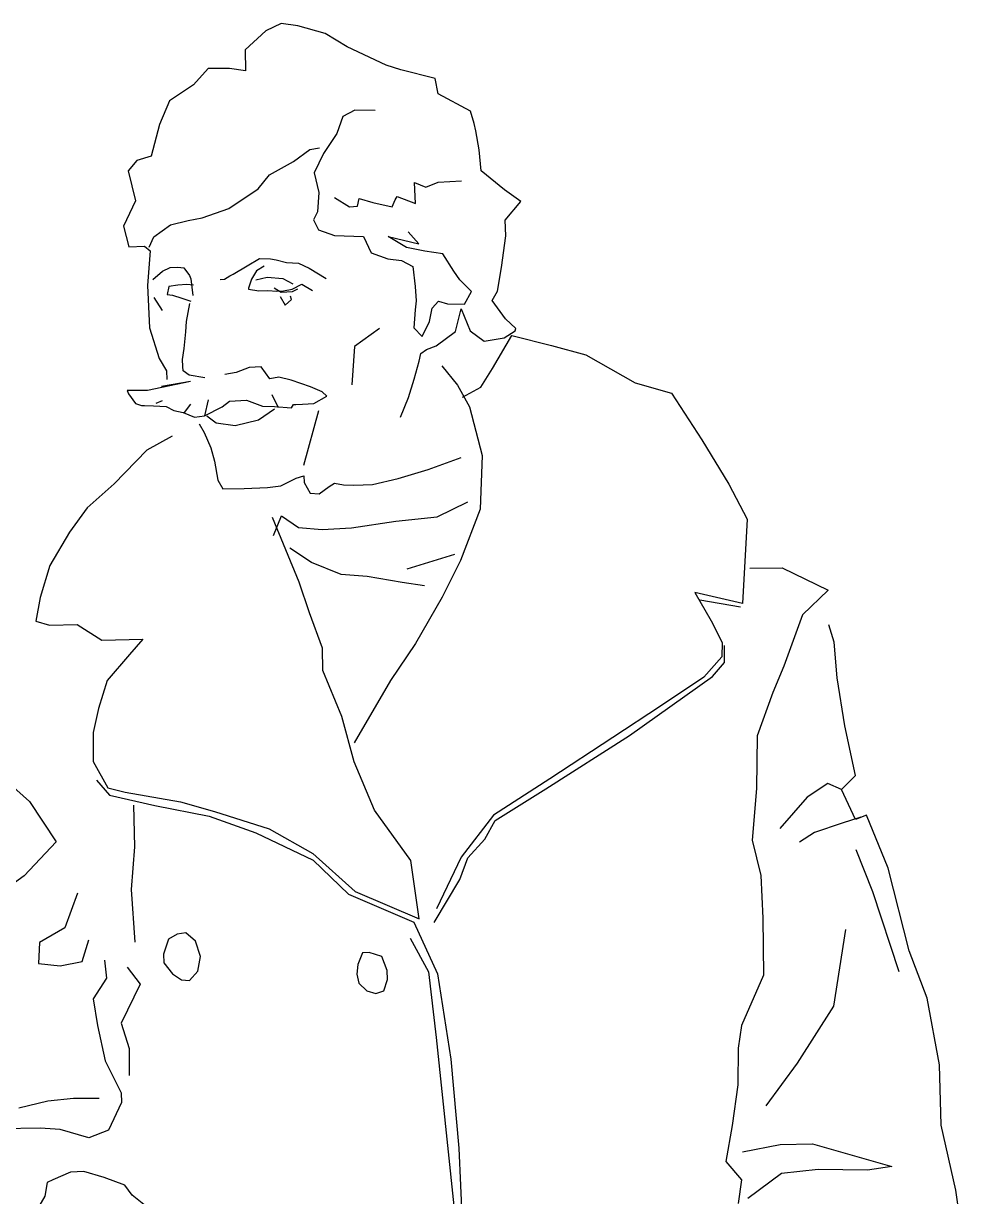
# Model space of a CAD drawing. Header units: millimetres. Extents: x -1578.88 to -1577.83, y 1777.81 to 1779.68.
# Drawn here: x -1578.358 to -1577.835, y 1779.032 to 1779.681 of the extents above; entities that cross this region are included whole.
import ezdxf

# ---------------------------------------------------------------- set-up
doc = ezdxf.new("R2010")
doc.units = ezdxf.units.MM
doc.header["$LTSCALE"] = 10
doc.layers.add('Humanos', color=2, linetype='Continuous')

msp = doc.modelspace()

# ---------------------------------------------------------------- linework, layer by layer
at = {"layer": 'Humanos'}
for p, q in [((-1578.21574, 1779.68093), (-1578.2242, 1779.67679)), ((-1578.20648, 1779.67963), (-1578.21574, 1779.68093)), ((-1578.2242, 1779.67679), (-1578.23552, 1779.66631)), ((-1578.1914, 1779.67544), (-1578.20648, 1779.67963)), ((-1578.17917, 1779.66792), (-1578.1914, 1779.67544)), ((-1578.15761, 1779.65787), (-1578.17917, 1779.66792)), ((-1578.23552, 1779.66631), (-1578.23546, 1779.65464)), ((-1578.25605, 1779.65608), (-1578.26426, 1779.64699)), ((-1578.2442, 1779.65597), (-1578.25605, 1779.65608)), ((-1578.23546, 1779.65464), (-1578.2442, 1779.65597)), ((-1578.14952, 1779.65527), (-1578.15761, 1779.65787)), ((-1578.13053, 1779.65057), (-1578.14952, 1779.65527)), ((-1578.12886, 1779.64199), (-1578.13053, 1779.65057)), ((-1578.26426, 1779.64699), (-1578.27744, 1779.63819)), ((-1578.11104, 1779.63245), (-1578.12886, 1779.64199)), ((-1578.27744, 1779.63819), (-1578.28296, 1779.625)), ((-1578.18165, 1779.62941), (-1578.18489, 1779.62005)), ((-1578.17493, 1779.63293), (-1578.18165, 1779.62941)), ((-1578.16378, 1779.63279), (-1578.17493, 1779.63293)), ((-1578.10893, 1779.62566), (-1578.11104, 1779.63245)), ((-1578.28296, 1779.625), (-1578.28756, 1779.60743)), ((-1578.10801, 1779.62146), (-1578.10893, 1779.62566)), ((-1578.18489, 1779.62005), (-1578.19229, 1779.60906)), ((-1578.10624, 1779.61093), (-1578.10801, 1779.62146)), ((-1578.20887, 1779.60451), (-1578.19983, 1779.61116)), ((-1578.19983, 1779.61116), (-1578.1944, 1779.61214)), ((-1578.10512, 1779.59931), (-1578.10624, 1779.61093)), ((-1578.29558, 1779.60508), (-1578.30024, 1779.59936)), ((-1578.28756, 1779.60743), (-1578.29558, 1779.60508)), ((-1578.22212, 1779.59712), (-1578.20887, 1779.60451)), ((-1578.19229, 1779.60906), (-1578.19742, 1779.59836)), ((-1578.30024, 1779.59936), (-1578.29622, 1779.58276)), ((-1578.22845, 1779.58937), (-1578.22212, 1779.59712)), ((-1578.19742, 1779.59836), (-1578.19491, 1779.58735)), ((-1578.09221, 1779.58882), (-1578.10512, 1779.59931)), ((-1578.14195, 1779.59303), (-1578.13563, 1779.59034)), ((-1578.14136, 1779.58139), (-1578.14195, 1779.59303)), ((-1578.13563, 1779.59034), (-1578.12887, 1779.59316)), ((-1578.12887, 1779.59316), (-1578.11599, 1779.59381)), ((-1578.24471, 1779.57864), (-1578.22845, 1779.58937)), ((-1578.19491, 1779.58735), (-1578.19561, 1779.5767)), ((-1578.18611, 1779.58461), (-1578.17789, 1779.57954)), ((-1578.17348, 1779.57976), (-1578.17246, 1779.58406)), ((-1578.17246, 1779.58406), (-1578.16492, 1779.58196)), ((-1578.15261, 1779.58329), (-1578.15146, 1779.58512)), ((-1578.15146, 1779.58512), (-1578.14136, 1779.58139)), ((-1578.08322, 1779.58238), (-1578.09221, 1779.58882)), ((-1578.29622, 1779.58276), (-1578.30294, 1779.5688)), ((-1578.25931, 1779.57348), (-1578.24471, 1779.57864)), ((-1578.17789, 1779.57954), (-1578.17348, 1779.57976)), ((-1578.16492, 1779.58196), (-1578.15436, 1779.57949)), ((-1578.15436, 1779.57949), (-1578.15261, 1779.58329)), ((-1578.09189, 1779.57203), (-1578.08322, 1779.58238)), ((-1578.27698, 1779.56958), (-1578.26719, 1779.57184)), ((-1578.26719, 1779.57184), (-1578.25931, 1779.57348)), ((-1578.19561, 1779.5767), (-1578.19787, 1779.57234)), ((-1578.19787, 1779.57234), (-1578.19511, 1779.56682)), ((-1578.09145, 1779.56339), (-1578.09189, 1779.57203)), ((-1578.30294, 1779.5688), (-1578.29988, 1779.55728)), ((-1578.28602, 1779.56293), (-1578.27698, 1779.56958)), ((-1578.19511, 1779.56682), (-1578.18628, 1779.56355)), ((-1578.13953, 1779.55901), (-1578.14552, 1779.56561)), ((-1578.29988, 1779.55728), (-1578.29124, 1779.55771)), ((-1578.29124, 1779.55771), (-1578.28811, 1779.55522)), ((-1578.28873, 1779.55713), (-1578.28602, 1779.56293)), ((-1578.18628, 1779.56355), (-1578.17016, 1779.56312)), ((-1578.17016, 1779.56312), (-1578.16598, 1779.55396)), ((-1578.15654, 1779.56311), (-1578.13953, 1779.55901)), ((-1578.14632, 1779.5569), (-1578.15654, 1779.56311)), ((-1578.09376, 1779.54594), (-1578.09145, 1779.56339)), ((-1578.28811, 1779.55522), (-1578.28961, 1779.53604)), ((-1578.16598, 1779.55396), (-1578.15662, 1779.55072)), ((-1578.13631, 1779.55493), (-1578.14632, 1779.5569)), ((-1578.12633, 1779.55349), (-1578.13631, 1779.55493)), ((-1578.12019, 1779.54389), (-1578.12633, 1779.55349)), ((-1578.28134, 1779.54388), (-1578.27702, 1779.54587)), ((-1578.27702, 1779.54587), (-1578.27278, 1779.54609)), ((-1578.27278, 1779.54609), (-1578.26958, 1779.54572)), ((-1578.26958, 1779.54572), (-1578.26636, 1779.54146)), ((-1578.24216, 1779.54215), (-1578.23443, 1779.54679)), ((-1578.23443, 1779.54679), (-1578.22774, 1779.55084)), ((-1578.22505, 1779.54673), (-1578.22934, 1779.54404)), ((-1578.22774, 1779.55084), (-1578.22154, 1779.55062)), ((-1578.22154, 1779.55062), (-1578.2185, 1779.55007)), ((-1578.2185, 1779.55007), (-1578.21277, 1779.54859)), ((-1578.21277, 1779.54859), (-1578.20603, 1779.54822)), ((-1578.20603, 1779.54822), (-1578.20023, 1779.54551)), ((-1578.20023, 1779.54551), (-1578.19074, 1779.5398)), ((-1578.15662, 1779.55072), (-1578.14915, 1779.54986)), ((-1578.14915, 1779.54986), (-1578.14278, 1779.54646)), ((-1578.14278, 1779.54646), (-1578.14152, 1779.53538)), ((-1578.0961, 1779.53273), (-1578.09376, 1779.54594)), ((-1578.28659, 1779.5392), (-1578.28134, 1779.54388)), ((-1578.26636, 1779.54146), (-1578.26556, 1779.53973)), ((-1578.26556, 1779.53973), (-1578.26456, 1779.5304)), ((-1578.24945, 1779.5393), (-1578.24697, 1779.53943)), ((-1578.24697, 1779.53943), (-1578.24406, 1779.54135)), ((-1578.24406, 1779.54135), (-1578.24216, 1779.54215)), ((-1578.23212, 1779.53947), (-1578.23381, 1779.53443)), ((-1578.22934, 1779.54404), (-1578.23212, 1779.53947)), ((-1578.22962, 1779.53907), (-1578.22351, 1779.54062)), ((-1578.22351, 1779.54062), (-1578.2148, 1779.53982)), ((-1578.2148, 1779.53982), (-1578.20917, 1779.53692)), ((-1578.11694, 1779.5391), (-1578.12019, 1779.54389)), ((-1578.11042, 1779.53271), (-1578.11694, 1779.5391)), ((-1578.28961, 1779.53604), (-1578.28843, 1779.51257)), ((-1578.27773, 1779.5354), (-1578.27874, 1779.53092)), ((-1578.27281, 1779.53618), (-1578.27773, 1779.5354)), ((-1578.26787, 1779.53643), (-1578.27281, 1779.53618)), ((-1578.26414, 1779.53609), (-1578.26787, 1779.53643)), ((-1578.23381, 1779.53443), (-1578.23378, 1779.5339)), ((-1578.23378, 1779.5339), (-1578.22807, 1779.53296)), ((-1578.22807, 1779.53296), (-1578.22313, 1779.5332)), ((-1578.22313, 1779.5332), (-1578.21816, 1779.53275)), ((-1578.21949, 1779.53463), (-1578.21566, 1779.53234)), ((-1578.21816, 1779.53275), (-1578.21445, 1779.53294)), ((-1578.21566, 1779.53234), (-1578.20948, 1779.53266)), ((-1578.21445, 1779.53294), (-1578.20955, 1779.53389)), ((-1578.20955, 1779.53389), (-1578.2042, 1779.53664)), ((-1578.20948, 1779.53266), (-1578.20655, 1779.53404)), ((-1578.2042, 1779.53664), (-1578.19837, 1779.53322)), ((-1578.14152, 1779.53538), (-1578.14111, 1779.52744)), ((-1578.11431, 1779.52561), (-1578.11042, 1779.53271)), ((-1578.09902, 1779.52763), (-1578.0961, 1779.53273)), ((-1578.28609, 1779.52932), (-1578.28148, 1779.52212)), ((-1578.27874, 1779.53092), (-1578.27571, 1779.53055)), ((-1578.27571, 1779.53055), (-1578.27068, 1779.52886)), ((-1578.27068, 1779.52886), (-1578.26565, 1779.52734)), ((-1578.26808, 1779.51607), (-1578.26611, 1779.52608)), ((-1578.21624, 1779.52984), (-1578.21352, 1779.52502)), ((-1578.21352, 1779.52502), (-1578.20997, 1779.52821)), ((-1578.20997, 1779.52821), (-1578.21059, 1779.53012)), ((-1578.14111, 1779.52744), (-1578.14157, 1779.52247)), ((-1578.13225, 1779.52347), (-1578.12873, 1779.52736)), ((-1578.12873, 1779.52736), (-1578.1237, 1779.52585)), ((-1578.1237, 1779.52585), (-1578.11431, 1779.52561)), ((-1578.09161, 1779.51756), (-1578.09902, 1779.52763)), ((-1578.14157, 1779.52247), (-1578.14231, 1779.51252)), ((-1578.13364, 1779.51597), (-1578.13225, 1779.52347)), ((-1578.11921, 1779.51051), (-1578.11613, 1779.52305)), ((-1578.11613, 1779.52305), (-1578.11109, 1779.51092)), ((-1578.28843, 1779.51257), (-1578.28314, 1779.4955)), ((-1578.2685, 1779.51039), (-1578.26808, 1779.51607)), ((-1578.16139, 1779.51209), (-1578.17522, 1779.50219)), ((-1578.14231, 1779.51252), (-1578.13765, 1779.50781)), ((-1578.13765, 1779.50781), (-1578.13364, 1779.51597)), ((-1578.08586, 1779.51219), (-1578.09161, 1779.51756)), ((-1578.08633, 1779.51093), (-1578.08586, 1779.51219)), ((-1578.26928, 1779.50115), (-1578.2685, 1779.51039)), ((-1578.12995, 1779.50253), (-1578.11921, 1779.51051)), ((-1578.11109, 1779.51092), (-1578.10337, 1779.50512)), ((-1578.10337, 1779.50512), (-1578.09231, 1779.50691)), ((-1578.09889, 1779.48995), (-1578.08814, 1779.50836)), ((-1578.09231, 1779.50691), (-1578.08633, 1779.51093)), ((-1578.08814, 1779.50836), (-1578.0661, 1779.50275)), ((-1578.2702, 1779.49492), (-1578.26928, 1779.50115)), ((-1578.17522, 1779.50219), (-1578.17663, 1779.48107)), ((-1578.13841, 1779.49839), (-1578.13533, 1779.50049)), ((-1578.13533, 1779.50049), (-1578.12995, 1779.50253)), ((-1578.0661, 1779.50275), (-1578.04726, 1779.49752)), ((-1578.28314, 1779.4955), (-1578.27909, 1779.48881)), ((-1578.27001, 1779.49121), (-1578.2702, 1779.49492)), ((-1578.14211, 1779.48405), (-1578.13943, 1779.4941)), ((-1578.13943, 1779.4941), (-1578.13841, 1779.49839)), ((-1578.04726, 1779.49752), (-1578.01995, 1779.48209)), ((-1578.27909, 1779.48881), (-1578.27884, 1779.48387)), ((-1578.26989, 1779.48874), (-1578.27001, 1779.49121)), ((-1578.26659, 1779.48643), (-1578.26989, 1779.48874)), ((-1578.25784, 1779.48493), (-1578.26659, 1779.48643)), ((-1578.24065, 1779.48774), (-1578.24679, 1779.48672)), ((-1578.23336, 1779.49059), (-1578.24065, 1779.48774)), ((-1578.22666, 1779.49092), (-1578.23336, 1779.49059)), ((-1578.2219, 1779.48427), (-1578.22666, 1779.49092)), ((-1578.12692, 1779.49154), (-1578.11824, 1779.48084)), ((-1578.10527, 1779.47972), (-1578.09889, 1779.48995)), ((-1578.26587, 1779.48275), (-1578.28968, 1779.47783)), ((-1578.26587, 1779.48275), (-1578.28183, 1779.48)), ((-1578.21699, 1779.48522), (-1578.2219, 1779.48427)), ((-1578.21019, 1779.48362), (-1578.21699, 1779.48522)), ((-1578.19939, 1779.47992), (-1578.21019, 1779.48362)), ((-1578.19305, 1779.47706), (-1578.19939, 1779.47992)), ((-1578.14531, 1779.47399), (-1578.14211, 1779.48405)), ((-1578.11824, 1779.48084), (-1578.11144, 1779.4688)), ((-1578.11543, 1779.47426), (-1578.10527, 1779.47972)), ((-1578.01995, 1779.48209), (-1577.99985, 1779.47638)), ((-1578.28968, 1779.47783), (-1578.30082, 1779.4778)), ((-1578.30082, 1779.4778), (-1578.3002, 1779.47606)), ((-1578.3002, 1779.47606), (-1578.29621, 1779.4706)), ((-1578.22093, 1779.47565), (-1578.21738, 1779.4684)), ((-1578.19768, 1779.47063), (-1578.19046, 1779.47471)), ((-1578.19046, 1779.47471), (-1578.19305, 1779.47706)), ((-1578.14972, 1779.46315), (-1578.14531, 1779.47399)), ((-1577.99985, 1779.47638), (-1577.98297, 1779.45053)), ((-1578.29621, 1779.4706), (-1578.29297, 1779.46953)), ((-1578.29297, 1779.46953), (-1578.29121, 1779.46962)), ((-1578.29121, 1779.46962), (-1578.28624, 1779.46934)), ((-1578.28624, 1779.46934), (-1578.27932, 1779.46898)), ((-1578.28143, 1779.47206), (-1578.28507, 1779.47064)), ((-1578.27932, 1779.46898), (-1578.27497, 1779.46672)), ((-1578.27497, 1779.46672), (-1578.26996, 1779.46574)), ((-1578.26577, 1779.47037), (-1578.26926, 1779.46578)), ((-1578.25598, 1779.47264), (-1578.25802, 1779.46387)), ((-1578.25802, 1779.46387), (-1578.24836, 1779.46878)), ((-1578.24836, 1779.46878), (-1578.24427, 1779.47199)), ((-1578.24427, 1779.47199), (-1578.23492, 1779.47246)), ((-1578.23492, 1779.47246), (-1578.22609, 1779.4692)), ((-1578.22818, 1779.46166), (-1578.21929, 1779.46777)), ((-1578.22609, 1779.4692), (-1578.21936, 1779.469)), ((-1578.21936, 1779.469), (-1578.20994, 1779.46824)), ((-1578.20994, 1779.46824), (-1578.2088, 1779.47007)), ((-1578.2088, 1779.47007), (-1578.20756, 1779.47013)), ((-1578.20756, 1779.47013), (-1578.20386, 1779.47032)), ((-1578.20386, 1779.47032), (-1578.19768, 1779.47063)), ((-1578.11144, 1779.4688), (-1578.1046, 1779.4419)), ((-1578.26996, 1779.46574), (-1578.26363, 1779.46305)), ((-1578.26363, 1779.46305), (-1578.25802, 1779.46387)), ((-1578.25678, 1779.46393), (-1578.25163, 1779.45994)), ((-1578.24112, 1779.45853), (-1578.22818, 1779.46166)), ((-1578.195, 1779.46652), (-1578.20338, 1779.43638)), ((-1578.26098, 1779.45947), (-1578.25826, 1779.45466)), ((-1578.25826, 1779.45466), (-1578.25464, 1779.44617)), ((-1578.25163, 1779.45994), (-1578.24112, 1779.45853)), ((-1578.27602, 1779.45252), (-1578.28996, 1779.44492)), ((-1577.98297, 1779.45053), (-1577.96811, 1779.42598)), ((-1578.28996, 1779.44492), (-1578.30812, 1779.42613)), ((-1578.25464, 1779.44617), (-1578.25251, 1779.43885)), ((-1578.13446, 1779.4342), (-1578.11621, 1779.44078)), ((-1578.1046, 1779.4419), (-1578.10557, 1779.41213)), ((-1578.25251, 1779.43885), (-1578.25074, 1779.42832)), ((-1578.151, 1779.42912), (-1578.13446, 1779.4342)), ((-1578.25074, 1779.42832), (-1578.24802, 1779.42351)), ((-1578.2159, 1779.42513), (-1578.20744, 1779.42927)), ((-1578.20744, 1779.42927), (-1578.20309, 1779.43073)), ((-1578.20309, 1779.43073), (-1578.20291, 1779.42703)), ((-1578.16517, 1779.42593), (-1578.151, 1779.42912)), ((-1578.30812, 1779.42613), (-1578.32302, 1779.413)), ((-1578.24802, 1779.42351), (-1578.23617, 1779.42358)), ((-1578.23617, 1779.42358), (-1578.22329, 1779.42423)), ((-1578.22329, 1779.42423), (-1578.2159, 1779.42513)), ((-1578.20291, 1779.42703), (-1578.1996, 1779.421)), ((-1578.19463, 1779.42072), (-1578.18917, 1779.42471)), ((-1578.18917, 1779.42471), (-1578.18626, 1779.42663)), ((-1578.18626, 1779.42663), (-1578.18126, 1779.42564)), ((-1578.18126, 1779.42564), (-1578.17558, 1779.4254)), ((-1578.17558, 1779.4254), (-1578.16517, 1779.42593)), ((-1577.96811, 1779.42598), (-1577.95794, 1779.40668)), ((-1578.1996, 1779.421), (-1578.19463, 1779.42072)), ((-1578.12941, 1779.40792), (-1578.1125, 1779.41621)), ((-1578.32302, 1779.413), (-1578.33277, 1779.39941)), ((-1578.22, 1779.39768), (-1578.21559, 1779.40852)), ((-1578.21559, 1779.40852), (-1578.20607, 1779.4021)), ((-1578.10557, 1779.41213), (-1578.11652, 1779.38381)), ((-1578.20578, 1779.37187), (-1578.2205, 1779.40756)), ((-1578.20607, 1779.4021), (-1578.19292, 1779.401)), ((-1578.19292, 1779.401), (-1578.17687, 1779.40181)), ((-1578.17687, 1779.40181), (-1578.15229, 1779.40553)), ((-1578.15229, 1779.40553), (-1578.12941, 1779.40792)), ((-1577.95794, 1779.40668), (-1577.96053, 1779.36003)), ((-1578.33277, 1779.39941), (-1578.34369, 1779.38099)), ((-1578.1989, 1779.38265), (-1578.21098, 1779.39071)), ((-1578.18246, 1779.37605), (-1578.1989, 1779.38265)), ((-1578.146, 1779.37913), (-1578.11971, 1779.38736)), ((-1578.11652, 1779.38381), (-1578.12664, 1779.36348)), ((-1578.34369, 1779.38099), (-1578.34899, 1779.36339)), ((-1578.16808, 1779.37501), (-1578.18246, 1779.37605)), ((-1577.95656, 1779.37951), (-1577.93853, 1779.37971)), ((-1577.93853, 1779.37971), (-1577.91314, 1779.36738)), ((-1578.19997, 1779.35482), (-1578.20578, 1779.37187)), ((-1578.1488, 1779.37156), (-1578.16808, 1779.37501)), ((-1578.13633, 1779.36972), (-1578.1488, 1779.37156)), ((-1578.34899, 1779.36339), (-1578.35133, 1779.35018)), ((-1578.12664, 1779.36348), (-1578.14144, 1779.33797)), ((-1577.98684, 1779.36613), (-1577.97792, 1779.35048)), ((-1577.96053, 1779.36003), (-1577.98684, 1779.36613)), ((-1577.91314, 1779.36738), (-1577.92731, 1779.35375)), ((-1577.98416, 1779.36202), (-1577.96168, 1779.3582)), ((-1578.35133, 1779.35018), (-1578.3438, 1779.34809)), ((-1578.19279, 1779.33537), (-1578.19997, 1779.35482)), ((-1577.97792, 1779.35048), (-1577.97182, 1779.33841)), ((-1577.92731, 1779.35375), (-1577.93772, 1779.32527)), ((-1578.3438, 1779.34809), (-1578.32842, 1779.34833)), ((-1578.32842, 1779.34833), (-1578.31489, 1779.33964)), ((-1577.90991, 1779.33853), (-1577.91288, 1779.34828)), ((-1578.31489, 1779.33964), (-1578.2921, 1779.34026)), ((-1578.2921, 1779.34026), (-1578.29963, 1779.33174)), ((-1578.14144, 1779.33797), (-1578.15527, 1779.31746)), ((-1577.97182, 1779.33841), (-1577.97195, 1779.33044)), ((-1577.90821, 1779.3188), (-1577.90991, 1779.33853)), ((-1578.29963, 1779.33174), (-1578.312, 1779.3175)), ((-1578.1927, 1779.323), (-1578.19279, 1779.33537)), ((-1577.97195, 1779.33044), (-1577.982, 1779.31932)), ((-1577.97055, 1779.32732), (-1577.9705, 1779.3367)), ((-1577.97706, 1779.31957), (-1577.97055, 1779.32732)), ((-1577.93772, 1779.32527), (-1577.94372, 1779.31081)), ((-1578.312, 1779.3175), (-1578.31669, 1779.30187)), ((-1578.18221, 1779.29752), (-1578.1927, 1779.323)), ((-1578.15527, 1779.31746), (-1578.17529, 1779.28301)), ((-1578.023, 1779.28699), (-1577.97706, 1779.31957)), ((-1577.982, 1779.31932), (-1578.00596, 1779.30325)), ((-1577.90386, 1779.29231), (-1577.90821, 1779.3188)), ((-1577.94372, 1779.31081), (-1577.95241, 1779.28685)), ((-1578.31669, 1779.30187), (-1578.31974, 1779.28863)), ((-1578.00596, 1779.30325), (-1578.03232, 1779.28582)), ((-1578.17528, 1779.2724), (-1578.18221, 1779.29752)), ((-1577.89805, 1779.26483), (-1577.90386, 1779.29231)), ((-1578.31974, 1779.28863), (-1578.31963, 1779.27253)), ((-1578.06927, 1779.25741), (-1578.023, 1779.28699)), ((-1578.03232, 1779.28582), (-1578.06707, 1779.26301)), ((-1577.95241, 1779.28685), (-1577.95288, 1779.25764)), ((-1578.31963, 1779.27253), (-1578.31147, 1779.25809)), ((-1578.16402, 1779.24573), (-1578.17528, 1779.2724)), ((-1578.36534, 1779.25979), (-1578.35496, 1779.2504)), ((-1578.31787, 1779.26219), (-1578.31055, 1779.25389)), ((-1578.06707, 1779.26301), (-1578.09825, 1779.24286)), ((-1577.91339, 1779.26034), (-1577.92469, 1779.25287)), ((-1577.90579, 1779.25701), (-1577.91339, 1779.26034)), ((-1577.90579, 1779.25701), (-1577.89805, 1779.26483)), ((-1578.31147, 1779.25809), (-1578.30197, 1779.25556)), ((-1578.31055, 1779.25389), (-1578.2855, 1779.24825)), ((-1578.30197, 1779.25556), (-1578.27145, 1779.2502)), ((-1578.09739, 1779.23989), (-1578.06927, 1779.25741)), ((-1577.95288, 1779.25764), (-1577.95515, 1779.22904)), ((-1577.92469, 1779.25287), (-1577.93991, 1779.23547)), ((-1577.89806, 1779.24059), (-1577.90579, 1779.25701)), ((-1578.35496, 1779.2504), (-1578.34021, 1779.22815)), ((-1578.29736, 1779.24836), (-1578.29673, 1779.2254)), ((-1578.2855, 1779.24825), (-1578.25549, 1779.24234)), ((-1578.27145, 1779.2502), (-1578.25261, 1779.24496)), ((-1578.25549, 1779.24234), (-1578.22973, 1779.23321)), ((-1578.25261, 1779.24496), (-1578.22241, 1779.23535)), ((-1578.14404, 1779.21773), (-1578.16402, 1779.24573)), ((-1578.09825, 1779.24286), (-1578.11618, 1779.21966)), ((-1578.10307, 1779.2297), (-1578.09739, 1779.23989)), ((-1577.89503, 1779.24172), (-1577.90539, 1779.23845)), ((-1577.89199, 1779.24285), (-1577.89806, 1779.24059)), ((-1577.88007, 1779.21355), (-1577.89199, 1779.24285)), ((-1578.22973, 1779.23321), (-1578.198, 1779.218)), ((-1578.22241, 1779.23535), (-1578.19819, 1779.22171)), ((-1577.92069, 1779.23326), (-1577.92909, 1779.22788)), ((-1577.90539, 1779.23845), (-1577.92069, 1779.23326)), ((-1578.34021, 1779.22815), (-1578.35784, 1779.2094)), ((-1578.11245, 1779.21932), (-1578.10307, 1779.2297)), ((-1577.95515, 1779.22904), (-1577.95045, 1779.20947)), ((-1578.29673, 1779.2254), (-1578.29872, 1779.20177)), ((-1578.19819, 1779.22171), (-1578.17483, 1779.2006)), ((-1577.89793, 1779.22397), (-1577.88862, 1779.20074)), ((-1578.198, 1779.218), (-1578.17848, 1779.19918)), ((-1578.1394, 1779.18559), (-1578.14404, 1779.21773)), ((-1578.11618, 1779.21966), (-1578.12977, 1779.19103)), ((-1578.11679, 1779.20725), (-1578.11245, 1779.21932)), ((-1577.86838, 1779.1678), (-1577.88007, 1779.21355)), ((-1578.35784, 1779.2094), (-1578.38361, 1779.19076)), ((-1578.13116, 1779.18353), (-1578.11679, 1779.20725)), ((-1577.95045, 1779.20947), (-1577.94926, 1779.186)), ((-1578.29872, 1779.20177), (-1578.29654, 1779.17269)), ((-1578.17483, 1779.2006), (-1578.1394, 1779.18559)), ((-1577.88862, 1779.20074), (-1577.874, 1779.15637)), ((-1578.32834, 1779.19974), (-1578.33533, 1779.18064)), ((-1578.17848, 1779.19918), (-1578.14231, 1779.18367)), ((-1578.14231, 1779.18367), (-1578.1292, 1779.15515)), ((-1577.94926, 1779.186), (-1577.9489, 1779.15435)), ((-1578.33533, 1779.18064), (-1578.34925, 1779.1725)), ((-1578.27324, 1779.17705), (-1578.27805, 1779.17433)), ((-1578.26832, 1779.17783), (-1578.27324, 1779.17705)), ((-1578.26313, 1779.17314), (-1578.26832, 1779.17783)), ((-1578.14435, 1779.1749), (-1578.1342, 1779.15613)), ((-1577.90365, 1779.17964), (-1577.91018, 1779.1372)), ((-1578.34925, 1779.1725), (-1578.3499, 1779.1608)), ((-1578.32572, 1779.16202), (-1578.32208, 1779.17388)), ((-1578.27805, 1779.17433), (-1578.28082, 1779.16606)), ((-1578.26023, 1779.16462), (-1578.26313, 1779.17314)), ((-1578.33798, 1779.15945), (-1578.32572, 1779.16202)), ((-1578.31337, 1779.16264), (-1578.31234, 1779.15279)), ((-1578.28082, 1779.16606), (-1578.28057, 1779.16112)), ((-1578.26177, 1779.15658), (-1578.26023, 1779.16462)), ((-1578.17064, 1779.16667), (-1578.17333, 1779.16034)), ((-1578.16694, 1779.16686), (-1578.17064, 1779.16667)), ((-1578.15993, 1779.16474), (-1578.16694, 1779.16686)), ((-1578.15706, 1779.15692), (-1578.15993, 1779.16474)), ((-1577.85839, 1779.14159), (-1577.86838, 1779.1678)), ((-1578.3499, 1779.1608), (-1578.33798, 1779.15945)), ((-1578.3008, 1779.15886), (-1578.29359, 1779.14931)), ((-1578.28057, 1779.16112), (-1578.27585, 1779.15516)), ((-1578.27585, 1779.15516), (-1578.27072, 1779.15171)), ((-1578.26646, 1779.15139), (-1578.26177, 1779.15658)), ((-1578.17333, 1779.16034), (-1578.17376, 1779.15484)), ((-1578.15681, 1779.15198), (-1578.15706, 1779.15692)), ((-1578.1342, 1779.15613), (-1578.12989, 1779.11991)), ((-1578.1292, 1779.15515), (-1578.12186, 1779.10793)), ((-1578.31234, 1779.15279), (-1578.31972, 1779.14127)), ((-1578.29359, 1779.14931), (-1578.30418, 1779.12773)), ((-1578.27072, 1779.15171), (-1578.26646, 1779.15139)), ((-1578.17376, 1779.15484), (-1578.1728, 1779.14993)), ((-1578.1728, 1779.14993), (-1578.16835, 1779.14574)), ((-1578.15897, 1779.14568), (-1578.15681, 1779.15198)), ((-1577.9489, 1779.15435), (-1577.96111, 1779.12649)), ((-1578.16835, 1779.14574), (-1578.16332, 1779.14422)), ((-1578.16332, 1779.14422), (-1578.15897, 1779.14568)), ((-1578.31972, 1779.14127), (-1578.31721, 1779.12654)), ((-1577.91018, 1779.1372), (-1577.93034, 1779.10576)), ((-1577.85158, 1779.10479), (-1577.85839, 1779.14159)), ((-1578.31721, 1779.12654), (-1578.31303, 1779.10694)), ((-1578.30418, 1779.12773), (-1578.29976, 1779.1138)), ((-1577.96111, 1779.12649), (-1577.96296, 1779.11402)), ((-1578.12989, 1779.11991), (-1578.12023, 1779.02682)), ((-1578.29976, 1779.1138), (-1578.29972, 1779.09894)), ((-1577.96296, 1779.11402), (-1577.96317, 1779.09366)), ((-1578.31303, 1779.10694), (-1578.30418, 1779.08934)), ((-1578.12186, 1779.10793), (-1578.11742, 1779.05862)), ((-1577.93034, 1779.10576), (-1577.94772, 1779.08206)), ((-1577.8506, 1779.0714), (-1577.85158, 1779.10479)), ((-1577.96317, 1779.09366), (-1577.96628, 1779.07122)), ((-1578.36072, 1779.081), (-1578.34482, 1779.08481)), ((-1578.34482, 1779.08481), (-1578.33056, 1779.08624)), ((-1578.33056, 1779.08624), (-1578.31641, 1779.08625)), ((-1578.30391, 1779.08387), (-1578.3111, 1779.06865)), ((-1578.30418, 1779.08934), (-1578.30391, 1779.08387)), ((-1577.96628, 1779.07122), (-1577.96969, 1779.05123)), ((-1577.84258, 1779.03537), (-1577.8506, 1779.0714)), ((-1578.34901, 1779.06974), (-1578.37057, 1779.06936)), ((-1578.33783, 1779.06907), (-1578.34901, 1779.06974)), ((-1578.32203, 1779.06438), (-1578.33783, 1779.06907)), ((-1578.3111, 1779.06865), (-1578.32203, 1779.06438)), ((-1578.11742, 1779.05862), (-1578.11353, 1778.96772)), ((-1577.96059, 1779.05664), (-1577.93974, 1779.06071)), ((-1577.93974, 1779.06071), (-1577.92189, 1779.06108)), ((-1577.92189, 1779.06108), (-1577.87792, 1779.04844)), ((-1577.96969, 1779.05123), (-1577.96104, 1779.04105)), ((-1578.33221, 1779.04529), (-1578.3419, 1779.04109)), ((-1578.3248, 1779.04567), (-1578.33221, 1779.04529)), ((-1578.31349, 1779.04252), (-1578.3248, 1779.04567)), ((-1577.9187, 1779.04691), (-1577.93893, 1779.04465)), ((-1577.89144, 1779.04652), (-1577.9187, 1779.04691)), ((-1577.87792, 1779.04844), (-1577.89144, 1779.04652)), ((-1578.34501, 1779.03969), (-1578.3464, 1779.03219)), ((-1578.3419, 1779.04109), (-1578.34501, 1779.03969)), ((-1578.34501, 1779.03969), (-1578.34501, 1779.03969)), ((-1578.30213, 1779.03814), (-1578.31349, 1779.04252)), ((-1577.96104, 1779.04105), (-1577.96286, 1779.02805)), ((-1577.93893, 1779.04465), (-1577.95751, 1779.0308)), ((-1578.3464, 1779.03219), (-1578.35047, 1779.02509)), ((-1578.29814, 1779.03268), (-1578.30213, 1779.03814)), ((-1578.29168, 1779.02753), (-1578.29814, 1779.03268)), ((-1577.83499, 1778.98303), (-1577.84258, 1779.03537))]:
    msp.add_line(p, q, dxfattribs=at)

doc.saveas('drawing.dxf')
